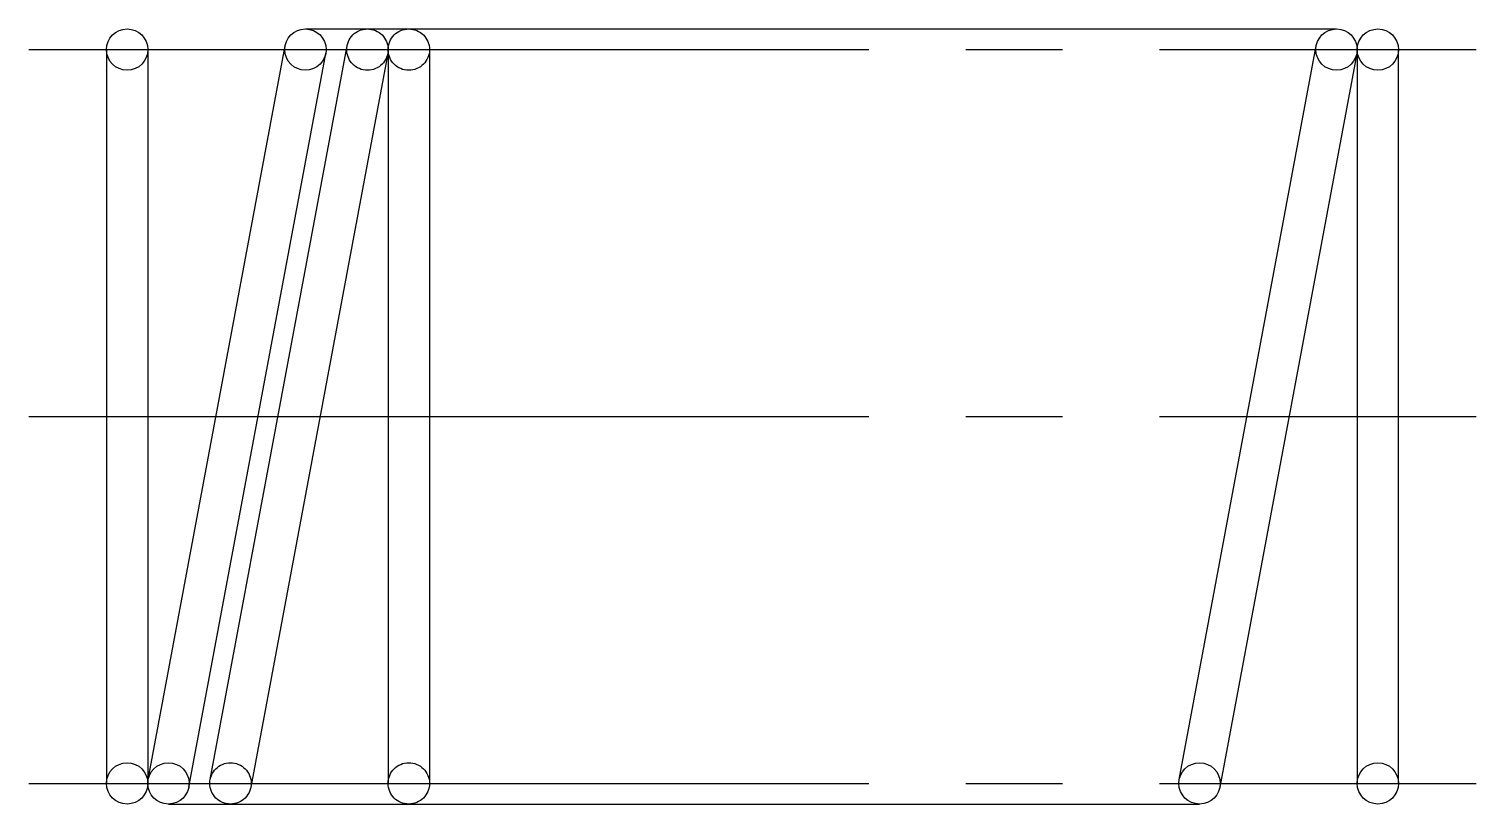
# Model space of a CAD drawing. Extents: x -0.4 to 16, y 1 to 13.7.
# Drawn here: x 10.42 to 16.02, y 10.69 to 13.69 of the extents above; entities outside this region: 2.
import ezdxf

# ---------------------------------------------------------------- set-up
doc = ezdxf.new("R2010")
doc.units = 0
doc.header["$LTSCALE"] = 0.25
doc.linetypes.add('CENTER', pattern=[17.5, 13, -1.5, 1.5, -1.5])
doc.linetypes.add('PHANTOM', pattern=[63.5, 31.75, -6.35, 6.35, -6.35, 6.35, -6.35])
doc.layers.get('0').update_dxf_attribs({"linetype": 'CONTINUOUS'})
doc.layers.add('CENTER', color=1, linetype='CENTER')
doc.styles.get("Standard").update_dxf_attribs({"font": 'txt.shx'})

msp = doc.modelspace()

# ---------------------------------------------------------------- linework, layer by layer
at = {"color": 3, "linetype": 'PHANTOM'}
for p, q in [((11.494, 13.6887), (15.484, 13.6887)), ((11.1254, 10.7834), (11.6554, 13.6234)), ((11.814, 13.6087), (11.814, 10.7687)), ((11.974, 13.6087), (11.974, 10.7687)), ((11.8127, 13.594), (11.2827, 10.754)), ((10.964, 10.6887), (14.954, 10.6887))]:
    msp.add_line(p, q, dxfattribs=at)
for p, q in [((10.724, 13.6087), (10.724, 10.7687)), ((10.884, 13.6087), (10.884, 10.7687)), ((10.8854, 10.7834), (11.4154, 13.6234)), ((14.8754, 10.7834), (15.4054, 13.6234)), ((15.564, 13.6087), (15.564, 10.7687)), ((15.724, 10.7687), (15.724, 13.6087)), ((11.0427, 10.754), (11.5727, 13.594)), ((15.5627, 13.594), (15.0327, 10.754))]:
    msp.add_line(p, q)
for centre in [(10.804, 13.6087), (11.494, 13.6087), (15.484, 13.6087), (15.644, 13.6087), (10.804, 10.7687), (10.964, 10.7687), (14.954, 10.7687), (15.644, 10.7687)]:
    msp.add_circle(centre, 0.08)
for centre in [(11.734, 13.6087), (11.894, 13.6087), (11.204, 10.7687), (11.894, 10.7687)]:
    msp.add_circle(centre, 0.08, dxfattribs=at)
at = {"layer": 'CENTER', "color": 1, "linetype": 'CENTER'}
for p, q in [((10.424, 13.6087), (16.024, 13.6087)), ((10.424, 12.1887), (16.024, 12.1887)), ((10.424, 10.7687), (16.024, 10.7687))]:
    msp.add_line(p, q, dxfattribs=at)

# ---------------------------------------------------------------- texts
for s, p in [('UY3-5', (-0.4208, 2.5)), ('UY03', (-0.4208, 1))]:
    msp.add_text(s, height=0.4).set_placement(p)

doc.saveas('drawing.dxf')
